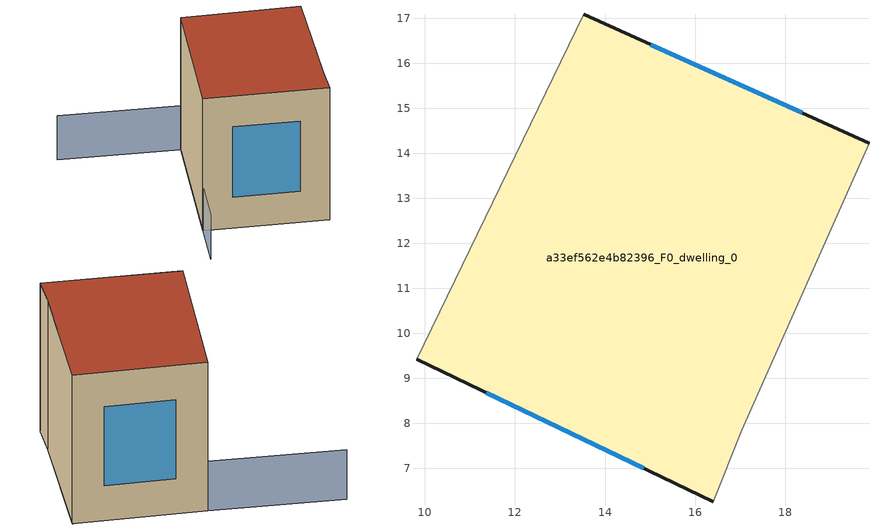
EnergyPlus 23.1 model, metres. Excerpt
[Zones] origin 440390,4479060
a33ef562e4b82396_F0_dwelling_0
 floor ground (EU_floor_Construction): 19.86,14.22 17.03,7.84 16.41,6.26 9.81,9.42 13.53,17.08 z0
 wall outside (EU_wall_Construction): 19.86,14.22 13.53,17.08 / 9.81,9.42 16.41,6.26 z0:9
 wall adiabatic (EU_wall_Construction): 13.53,17.08 9.81,9.42 / 16.41,6.26 17.03,7.84 19.86,14.22 z0:9
 window (EU_Window_Construction): 18.38,14.89 15.01,16.41 / 11.36,8.68 14.86,7 z2.11:6.89
 roof outside (EU_roof_Construction): 17.03,7.84 19.86,14.22 13.53,17.08 9.81,9.42 16.41,6.26 z9
shading: 16.51,6.79 19.87,14.24 z0:6; 7.11,20.19 13.53,17.08 / 13.53,17.08 8.51,6.72 z0:3
[Building]
EU S2 Campaign: North Axis=0; Terrain=City; Solar Distribution=FullExterior
[Site:Location]
Madrid: Latitude=40.5; Longitude=-3.5; Time Zone=1; Elevation=609
[SizingPeriod:WeatherFileDays]
AnnualSizingPeriod: Begin Month=1; Begin Day of Month=1; End Month=12; End Day of Month=31; Day of Week for Start Day=Monday; Use Weather File Daylight Saving Period=No; Use Weather File Rain and Snow Indicators=No
[MATERIAL]
EU_InternalMass_Material: Roughness=MediumRough; Thickness=0.1; Conductivity=1; Density=1800; Specific Heat=900; Thermal Absorptance=0.9; Solar Absorptance=0.7; Visible Absorptance=0.7
[MATERIAL:NOMASS] Roughness=MediumRough; Thermal Absorptance=0.9; Solar Absorptance=0.7; Visible Absorptance=0.7
Name | Thermal Resistance
EU_wall_NoMass | 0.419739
EU_roof_NoMass | 0.352165
EU_floor_NoMass | 0.608284
[WINDOWMATERIAL:SIMPLEGLAZINGSYSTEM]
EU_Window_SimpleGlazing: UFactor=4.8352; Solar Heat Gain Coefficient=0.85; Visible Transmittance=0.85
[CONSTRUCTION]
EU_wall_Construction: EU_wall_NoMass
EU_roof_Construction: EU_roof_NoMass
EU_floor_Construction: EU_floor_NoMass
EU_InternalMass_Construction: EU_InternalMass_Material
EU_Window_Construction: EU_Window_SimpleGlazing
[ZONE]
a33ef562e4b82396_F0_dwelling_0: Type=1; Multiplier=1; Ceiling Height=autocalculate; Volume=549.634; Floor Area=autocalculate; Part of Total Floor Area=Yes
[INTERNALMASS]
a33ef562e4b82396_F0_dwelling_0_EU_InternalMass: Construction=EU_InternalMass_Construction; Zone or ZoneList=a33ef562e4b82396_F0_dwelling_0; Surface Area=61.0705
[OTHEREQUIPMENT]
EU_Step8_InternalGain_a33ef562e4b82396_F0_dwelling_0_f000: Fuel Type=Electricity; Zone or ZoneList or Space or SpaceList=a33ef562e4b82396_F0_dwelling_0; Schedule=EU_Step8_GainSchedule_a33ef562e4b82396_F0_dwelling_0_f000; Design Level Calculation Method=Watts/Area; Power per Zone Floor Area=1; Fraction Latent=0; Fraction Radiant=0; Fraction Lost=0; Carbon Dioxide Generation Rate=0; EndUse Subcategory=EU_Step8_InternalGains
[ZONEVENTILATION:DESIGNFLOWRATE]
EU_ConstantAir_a33ef562e4b82396_F0_dwelling_0: Zone or ZoneList or Space or SpaceList=a33ef562e4b82396_F0_dwelling_0; Schedule=EU_AlwaysOn; Design Flow Rate Calculation Method=AirChanges/Hour; Air Changes per Hour=0.703302; Ventilation Type=Natural; Fan Pressure Rise=0; Fan Total Efficiency=1; Constant Term Coefficient=1; Temperature Term Coefficient=0; Velocity Term Coefficient=0; Velocity Squared Term Coefficient=0; Minimum Indoor Temperature=-100; Maximum Indoor Temperature=100; Delta Temperature=-100; Minimum Outdoor Temperature=-100; Maximum Outdoor Temperature=100; Maximum Wind Speed=40
[HVACTEMPLATE:THERMOSTAT]
EU_HeatOnly_a33ef562e4b82396_F0_dwelling_0: Constant Heating Setpoint=20; Constant Cooling Setpoint=50
[HVACTEMPLATE:ZONE:IDEALLOADSAIRSYSTEM]
a33ef562e4b82396_F0_dwelling_0: Template Thermostat=EU_HeatOnly_a33ef562e4b82396_F0_dwelling_0; System Availability Schedule=EU_AlwaysOn; Maximum Heating Supply Air Temperature=50; Minimum Cooling Supply Air Temperature=13; Maximum Heating Supply Air Humidity Ratio=0.0156; Minimum Cooling Supply Air Humidity Ratio=0.0077; Heating Limit=NoLimit; Cooling Limit=NoLimit; Heating Availability Schedule=EU_AlwaysOn; Cooling Availability Schedule=EU_CoolingOff; Dehumidification Control Type=ConstantSensibleHeatRatio; Cooling Sensible Heat Ratio=0.7; Dehumidification Setpoint=60; Humidification Control Type=None; Humidification Setpoint=30; Outdoor Air Method=None; Outdoor Air Flow Rate per Person=0.00944; Outdoor Air Flow Rate per Zone Floor Area=0; Outdoor Air Flow Rate per Zone=0; Demand Controlled Ventilation Type=None; Outdoor Air Economizer Type=NoEconomizer; Heat Recovery Type=None; Sensible Heat Recovery Effectiveness=0.7; Latent Heat Recovery Effectiveness=0.65
[SIZING:ZONE]
a33ef562e4b82396_F0_dwelling_0: Zone Cooling Design Supply Air Temperature Input Method=SupplyAirTemperature; Zone Cooling Design Supply Air Temperature=13; Zone Heating Design Supply Air Temperature Input Method=SupplyAirTemperature; Zone Heating Design Supply Air Temperature=50; Zone Cooling Design Supply Air Humidity Ratio=0.008; Zone Heating Design Supply Air Humidity Ratio=0.008; Cooling Design Air Flow Method=DesignDay; Cooling Design Air Flow Rate=0; Cooling Minimum Air Flow per Zone Floor Area=0.000762; Cooling Minimum Air Flow=0; Cooling Minimum Air Flow Fraction=0.2; Heating Design Air Flow Method=DesignDay; Heating Design Air Flow Rate=0; Heating Maximum Air Flow per Zone Floor Area=0.002032; Heating Maximum Air Flow=0.141576; Heating Maximum Air Flow Fraction=0.3; Account for Dedicated Outdoor Air System=No; Dedicated Outdoor Air System Control Strategy=NeutralSupplyAir; Dedicated Outdoor Air Low Setpoint Temperature for Design=autosize; Dedicated Outdoor Air High Setpoint Temperature for Design=autosize; Zone Load Sizing Method=Sensible Load Only No Latent Load; Zone Latent Cooling Design Supply Air Humidity Ratio Input Method=HumidityRatioDifference; Zone Cooling Design Supply Air Humidity Ratio Difference=0.005; Zone Latent Heating Design Supply Air Humidity Ratio Input Method=HumidityRatioDifference; Zone Humidification Design Supply Air Humidity Ratio Difference=0.005
[SCHEDULE:CONSTANT]
Name | Hourly Value
EU_AlwaysOn | 1
EU_CoolingOff | 0
[SCHEDULE:FILE]
EU_Step8_GainSchedule_a33ef562e4b82396_F0_dwelling_0_f000: File=../../schedules/a33ef562e4b82396/a33ef562e4b82396_F0_dwelling_0_f000_gain.csv; Column Number=1; Rows to Skip at Top=0; Number of Hours of Data=8760; Column Separator=Comma; Interpolate to Timestep=No; Minutes per Item=60; Adjust Schedule for Daylight Savings=Yes
